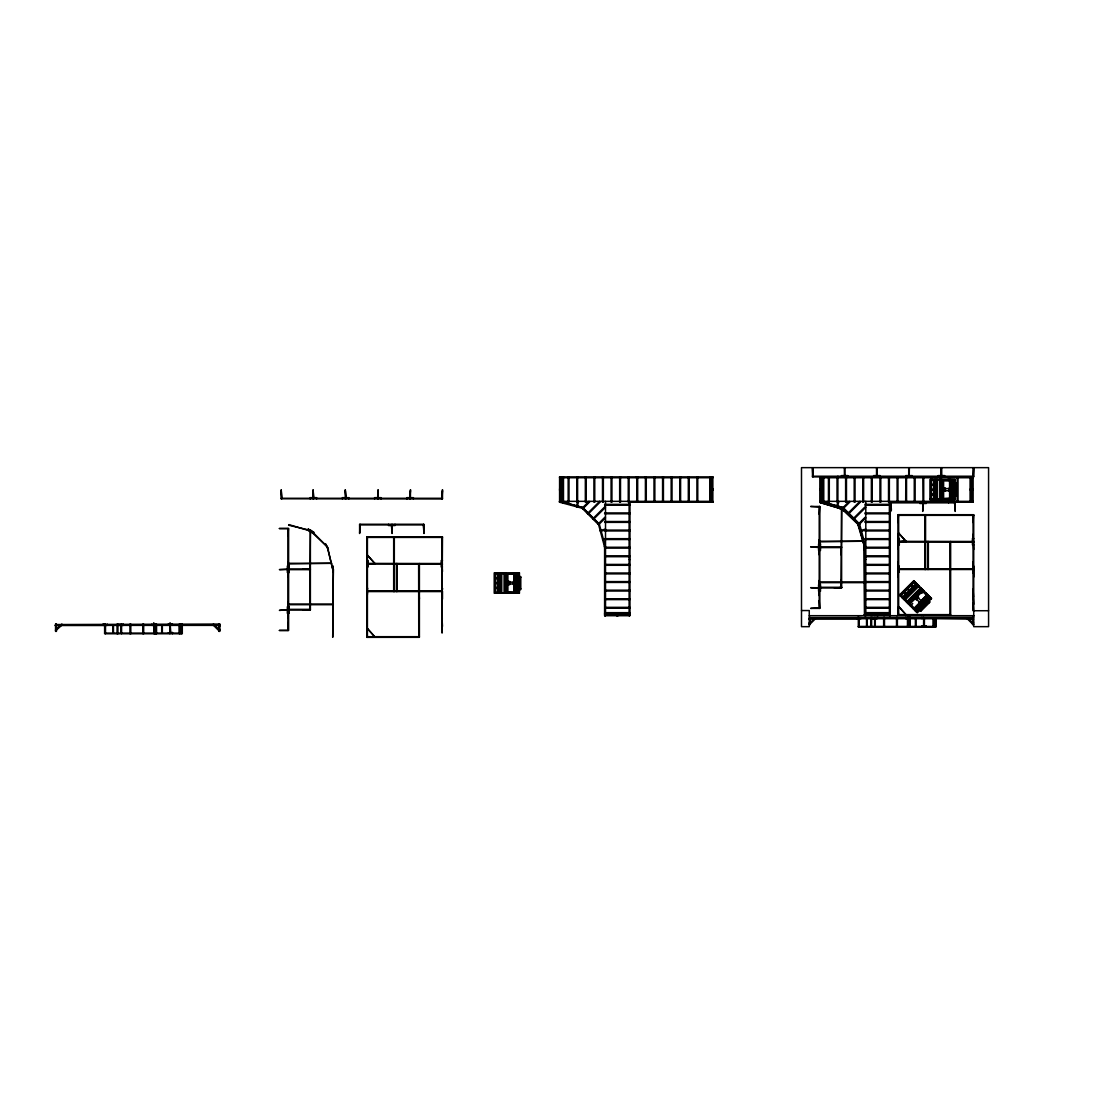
<?xml version="1.0" encoding="UTF-8"?>
<svg xmlns="http://www.w3.org/2000/svg" width="1105" height="1105" viewBox="0 0 1105 1105"><rect width="100%" height="100%" fill="white"/><g stroke="black" fill="none" stroke-linecap="round" stroke-linejoin="round"><path stroke-width="1.5" d="M629.974 502.209L629.974 615.706L604.656 615.706L604.656 547.265L598.62 524.737L582.128 508.245L559.6 502.209L559.6 501.339L712.849 501.339L712.849 502.209L628.248 502.209L628.248 476.877M560.456 477.788L559.6 476.877L712.849 476.877L712.849 502.209M636.218 502.209L636.218 501.339M636.218 477.747L636.218 476.877M711.993 477.788L712.849 476.877M890.257 547.265L864.939 547.265L858.903 524.737L842.397 508.245L819.869 502.209L819.869 501.339L973.118 501.339L973.118 502.209L888.517 502.209L888.517 476.877M820.739 477.788L819.869 476.877L819.855 502.209L824.979 502.209M143.332 632.847L143.097 632.847M155.86 633.524L156.081 633.386M169.687 624.587L169.3 625.278L169.286 624.325M218.914 624.27L219.674 624.587M219.867 630.306L218.914 630.748L212.892 624.726L213.5 624.118L219.867 630.306L218.914 630.278M809.316 623.8L810.131 624.035L816.139 618.027M870.975 626.355L871.237 626.424M909.567 626.59L910.092 626.59M910.092 618.165L909.498 617.571M507.236 574.572L507.388 574.462M506.836 584.435L507.388 584.31M909.829 603.247L909.788 602.764M915.064 598.026L914.816 597.971M921.529 590.692L922.012 590.567M942.606 488.755L942.966 488.714M942.758 498.369L942.966 498.548M943.131 481.255L942.579 480.744M942.51 490.924L942.579 490.579M950.341 491.062L950.714 490.413L950.383 491.186M950.811 491.186L950.203 490.758M950.991 498.245L950.203 498.424M920.106 603.537L920.797 602.916M920.589 603.606L920.244 603.178M922.523 601.686L921.805 602.142L922.095 601.272M927.288 596.134L922.509 591.313L917.053 596.783L922.192 601.838M562.832 502.209L563.467 503.231L562.79 502.388M823.115 502.209L823.736 503.231L823.073 502.388M288.598 525.193L311.14 530.566L327.508 547.03L310.671 531.104L288.888 524.613M310.837 530.483L310.975 531.187M576.327 506.684L577.749 501.352L578.578 501.573L577.155 506.905M836.596 506.684L838.032 501.352L838.861 501.573L837.424 506.905M841.913 509.046L858.751 524.972L842.079 508.424M950.839 490.772L943.615 490.731L943.629 498.452L950.535 498.065M117.572 632.792L117.738 633.4M161.883 632.889L162.2 632.889M858.502 618.178L858.585 619.118L858.751 617.419M858.571 626.176L858.654 626.728M866.679 626.217L866.914 626.217M874.014 618.054L874.096 618.054M896.721 626.176L896.956 626.176M915.589 626.217L915.824 626.217M121.149 624.159L121.067 625.402M55.664 624.546L219.867 624.063M56.424 630.706L55.733 630.057L61.825 624.09L62.433 624.698L55.568 630.734M327.287 546.809L332.798 569.545L327.481 547.224M582.128 508.245L588.993 501.366L589.6 501.974L582.736 508.853M587.432 513.549L599.642 501.339L600.25 501.946L588.04 514.157M592.75 518.853L604.822 506.781L605.43 507.388L593.357 519.461M598.012 524.129L604.863 517.264L605.471 517.872L598.62 524.737M842.397 508.245L849.275 501.366L849.883 501.974L843.005 508.853M847.715 513.549L859.925 501.339L860.533 501.946L848.322 514.157M853.019 518.853L865.105 506.781L865.712 507.388L853.626 519.461M858.295 524.129L865.146 517.264L865.754 517.872L858.903 524.737M858.074 525.207L864.663 547.32L858.53 524.751M950.645 541.464L950.645 615.264L898.006 615.264L898.006 514.681L973.726 514.709L973.726 617.419L809.44 617.612M814.33 618.62L809.606 623.524M900.05 595.623L914.401 581.271M900.506 596.078L914.857 581.727M902.053 597.625L916.404 583.274M902.509 598.081L916.86 583.73M903.117 598.689L917.468 584.338M904.166 599.739L918.517 585.374M904.774 600.346L919.125 585.982M906.418 601.99L920.769 587.639M907.025 602.598L921.377 588.247M907.633 603.206L921.984 588.855M908.241 603.813L922.592 589.462M908.835 604.407L917.191 596.037M917.91 595.333L923.186 590.056M915.41 599.034L917.799 596.645M915.741 599.352L918.131 596.962M921.722 593.371L924.111 590.982M910.368 605.941L912.758 603.551M916.349 599.96L918.738 597.57M925.907 592.763L926.515 593.371M919.056 602.667L927.427 594.297M913.352 608.924L927.675 594.545M913.683 609.256L928.131 595.001L915.382 608.289M914.595 610.167L928.946 595.816M914.912 610.457L929.25 596.12M915.202 610.775L929.554 596.424M915.658 611.231L930.009 596.88M918.725 609.131L927.91 599.932M916.266 611.839L930.617 597.487M916.68 612.253L931.032 597.902M920.355 610.775L929.554 601.576M56.424 624.27L55.499 624.159M950.88 481.435L950.783 480.937M950.839 489.045L950.88 488.134M55.568 624.242L55.568 631.383L56.424 631.383L56.424 624.09M333.337 569.075L332.716 637.323L333.365 569.337M600.167 530.538L605.499 529.102L605.72 529.93L600.402 531.367M604.435 546.436L604.656 547.265L629.974 547.265M514.626 574.324L515.275 573.965L507.899 574.296L507.899 582.017L515.275 582.321L514.626 581.99M514.626 584.158L515.275 583.799L507.899 584.131L507.899 591.852L515.275 592.17L514.626 591.824M950.341 480.924L943.615 480.896L943.615 488.617L950.341 488.59M860.45 530.538L865.781 529.102L866.002 529.93L860.671 531.367M864.704 546.436L864.939 547.265M874.856 617.488L874.925 619.118L875.022 617.488M898.655 514.709L898.655 615.264M973.077 514.709L973.091 610.747L988.574 610.72M441.834 536.74L441.848 632.806L442.483 536.768L366.763 536.768L366.763 637.35L419.403 637.323L419.403 563.522M897.992 538.453L898.034 544.889L897.992 538.453L899.304 538.453L899.304 544.903L898.02 544.903M366.75 560.525L366.791 566.962L366.75 560.525L368.062 560.511L368.062 566.962L366.777 566.962M898.02 572.376L899.304 572.293L898.669 565.857M949.996 615.278L949.872 542.099M418.754 637.336L418.629 564.172M812.479 468.824L812.935 476.877M877.08 468.838L876.624 476.877M909.263 468.838L908.807 476.877M941.198 468.838L941.198 476.683M973.726 468.838L973.27 476.877M812.479 476.227L973.726 476.227M559.586 477.291L560.442 477.291M561.768 477.305L562.625 477.305M709.797 477.305L710.653 477.305M711.993 477.305L712.849 477.305M819.855 477.291L820.725 477.291M822.051 477.305L822.907 477.305M970.08 477.305L970.936 477.305M972.262 477.305L973.118 477.305M559.586 477.512L560.442 477.512M561.768 477.526L562.625 477.526M709.797 477.526L710.653 477.526M711.993 477.526L712.849 477.526M819.855 477.512L820.725 477.512M822.051 477.526L822.907 477.526M970.08 477.526L973.118 477.526M559.6 477.747L712.849 477.747M819.869 477.747L970.08 477.747L970.08 476.877L970.08 502.209M561.768 477.788L562.625 477.788M710.653 477.788L709.797 476.877L709.797 502.209M822.051 477.788L822.907 477.788M972.262 477.788L973.118 476.877L973.118 502.209M953.726 480.164L934.264 479.529L934.264 499.819M930.797 480.385L934.264 480.316M952.897 483.175L956.516 483.175L956.516 496.173L952.22 495.993M952.897 484.031L956.516 484.031M930.797 484.335L934.264 484.335M930.797 485.192L934.264 485.192M559.586 488.893L560.442 488.893M709.797 488.907L710.653 488.907M711.993 488.907L712.849 488.907M819.855 488.893L820.725 488.893M822.051 488.907L822.907 488.907M972.262 488.907L973.118 488.907M559.586 489.225L562.625 489.225M709.797 489.225L712.849 489.225M819.855 489.225L822.907 489.128M930.797 489.253L934.264 489.253M949.609 489.253L949.609 490.109M953.546 489.239L955.866 489.239M970.08 489.225L973.118 489.128M559.586 489.86L560.442 489.86M561.768 489.874L562.625 489.874M709.797 489.874L710.653 489.874M711.993 489.874L712.849 489.874M819.855 489.86L820.725 489.86M822.051 489.874L822.907 489.874M970.08 489.874L970.936 489.874M972.262 489.874L973.118 489.874M559.586 489.985L561.768 489.971M709.797 489.985L712.849 489.985M819.855 489.985L822.907 489.985M930.797 490.109L934.264 490.109M953.546 490.095L955.866 490.095M970.936 489.971L973.118 489.985M559.586 490.206L560.442 490.206M709.797 490.219L710.653 490.219M711.993 490.219L712.849 490.219M819.855 490.206L820.725 490.206M822.051 490.219L822.907 490.219M972.262 490.219L973.118 490.219M281.236 490.896L281.692 498.935M313.198 490.896L313.516 498.935M345.395 490.896L345.837 498.935M410.397 490.896L409.983 498.935M442.483 490.896L442.028 498.935M930.797 494.087L934.264 494.087M930.797 494.943L934.264 494.93M952.897 495.316L956.516 495.316M281.236 498.286L442.483 498.286M281.236 498.742L442.483 498.935L442.483 489.708L441.834 498.286M929.94 498.935L955.162 498.935M930.797 498.963L934.264 498.963M952.22 499.17L940.659 499.17L953.726 499.156L952.842 499.805L952.869 479.529M559.586 501.56L560.442 501.56M561.768 501.573L562.625 501.573M709.797 501.573L710.653 501.573M711.993 501.573L712.849 501.573M819.855 501.56L820.725 501.56M822.051 501.573L822.907 501.573M970.08 501.573L970.936 501.573M972.262 501.573L973.118 501.573M559.586 501.781L560.442 501.781M561.768 501.794L562.625 501.794M709.797 501.794L710.653 501.794M711.993 501.794L712.849 501.794M819.855 501.781L820.725 501.781M822.051 501.794L822.907 501.794M970.08 501.794L970.936 501.794M972.262 501.794L973.118 501.794M559.586 476.877L559.586 502.209L564.71 502.209M890.851 502.844L955.217 502.844M629.974 504.35L604.656 504.35L604.656 505.206L629.974 505.206M890.257 504.35L864.939 504.35L864.939 505.206L890.257 505.206M819.523 507.098L810.628 506.463L819.855 506.463L819.855 608.385L810.628 608.385L819.523 607.736M891.39 510.248L890.975 502.209M922.799 510.248L923.255 502.209M955.217 510.248L954.761 502.209M890.851 511.422L891.293 502.209M629.974 512.927L604.656 512.927L604.656 513.784L629.974 513.784M890.257 512.927L864.939 512.927L864.939 513.784L890.257 513.784M819.206 514.308L819.661 506.463M898.006 515.344L973.726 515.344M629.974 521.519L604.656 521.519L604.656 522.375L629.974 522.375M890.257 521.519L864.939 521.519L864.939 522.375L890.257 522.375M898.006 522.527L898.462 514.681M973.077 522.527L973.533 514.681M359.608 524.903L423.975 524.903M629.974 530.096L604.656 530.096L604.656 530.952L629.974 530.952M890.257 530.096L864.939 530.096L864.939 530.952L890.257 530.952M359.705 532.306L360.05 524.267M392.013 532.306L391.888 524.903M423.975 532.306L423.519 524.267M898.006 534.06L898.006 549.296M973.077 534.281L973.533 542.127M287.963 536.367L288.419 528.522L279.385 528.522L288.612 528.522L288.612 630.444L279.385 630.444L288.281 630.444L287.963 622.585M366.763 537.417L442.483 537.417M973.726 538.453L972.441 538.453L972.441 544.903L973.726 544.903M629.974 538.674L604.656 538.674L604.656 539.53L629.974 539.53M890.257 538.674L864.939 538.674L864.939 539.53L890.257 539.53M819.206 539.599L819.206 554.848M819.206 541.215L863.033 541.215L819.206 541.864M899.304 541.353L973.395 541.464L973.726 549.503M898.006 541.892L905.175 541.243L898.337 541.892M899.304 542.003L973.726 542.099M366.763 544.585L367.219 536.74M441.834 544.585L442.29 536.74M819.855 547.003L810.628 546.906L819.523 547.555M820.49 546.947L841.623 546.947M820.49 547.597L841.623 547.597M604.656 548.121L629.974 548.121M864.939 548.121L890.257 548.121M840.974 554.793L841.292 547.555M604.656 555.843L629.974 555.843M864.939 555.843L890.257 555.843M366.763 556.119L366.763 571.354M441.834 556.34L442.29 564.185M604.656 556.699L629.974 556.699M864.939 556.699L890.257 556.699M629.118 559.489L629.974 559.489M864.966 559.489L865.823 559.489M629.118 559.503L629.974 559.503M864.966 559.503L865.823 559.503M442.483 560.511L441.199 560.511L441.199 566.962L442.483 566.962M287.963 561.672L287.963 576.907M898.006 561.658L898.006 576.865M973.077 561.658L973.533 569.517M287.963 563.288L331.79 563.288L287.963 563.923M368.062 563.412L442.166 563.522M366.763 563.951L441.199 564.061M396.46 564.172L442.483 564.172M604.656 564.42L629.974 564.42M864.939 564.42L890.257 564.42M604.656 565.29L629.974 565.29M864.939 565.29L890.257 565.29M973.091 566.174L973.091 572.611M899.304 568.868L972.441 568.868M288.612 569.061L279.385 569.614L288.612 569.517M289.248 569.006L310.381 569.006M973.726 569.213L973.726 577.072M310.381 569.462L303.226 568.965M899.304 569.517L972.441 569.517M289.248 569.655L310.381 569.655M442.483 571.561L442.028 563.716M604.656 573.012L629.974 573.012M864.939 573.012L890.257 573.012M495.717 573.716L498.548 573.785M497.899 573.716L517.996 573.564M604.656 573.868L629.974 573.868M864.939 573.868L890.257 573.868M517.181 576.575L520.787 576.575L520.787 589.573L517.181 589.573M309.732 576.865L310.049 568.965M517.181 577.432L520.787 577.432M495.068 577.735L498.548 577.735M495.068 578.592L498.548 578.592M840.974 580.097L841.43 587.943M819.206 580.374L819.206 595.623M604.656 581.589L629.974 581.589M864.939 581.589L890.257 581.589M819.206 581.99L864.607 581.99M604.656 582.446L629.974 582.446M864.939 582.446L890.257 582.446M495.068 582.653L498.548 582.653M517.831 582.639L520.151 582.639M819.206 582.639L864.607 582.639M495.068 583.509L498.548 583.509M517.831 583.495L520.151 583.495M366.763 583.716L366.763 598.924M441.834 583.716L442.29 591.576M820.49 587.294L841.623 587.294M495.068 587.487L498.548 587.487M841.623 587.487L834.468 588.136L841.292 587.487M819.855 587.777L810.628 587.68L819.523 588.316M367.426 587.915L367.426 594.352M820.49 587.943L841.623 587.943L841.623 509.018L840.974 588.136M441.848 588.233L441.848 594.67M495.068 588.33L498.548 588.343M517.181 588.716L520.787 588.716M973.077 589.062L973.533 596.907M604.656 590.181L629.974 590.181M864.939 590.181L890.257 590.181M368.062 590.926L441.199 590.926M604.656 591.037L629.974 591.037M864.939 591.037L890.257 591.037M442.483 591.272L442.483 599.131M368.062 591.576L441.199 591.576M495.068 592.335L498.548 592.363M504.944 592.556L517.996 592.556M604.656 598.758L629.974 598.758M864.939 598.758L890.257 598.758M419.403 598.938L418.947 591.092M604.656 599.614L629.974 599.614M864.939 599.614L890.257 599.614M819.206 600.526L819.661 608.385M309.732 602.156L310.049 610.195L303.226 610.195L310.381 609.546M287.963 602.432L287.963 617.681M973.091 602.888L973.533 610.747M287.963 604.062L333.365 604.062M973.726 604.283L973.27 596.424M287.963 604.697L333.365 604.697M604.656 607.336L629.974 607.336M864.939 607.336L890.257 607.336M898.006 607.446L898.462 615.292M604.656 608.192L629.974 608.192M864.939 608.192L890.257 608.192M289.248 609.352L310.381 609.352M288.612 609.836L279.385 610.374L288.281 609.739M289.248 610.001L310.381 610.001L310.381 531.077L309.732 610.195M801.498 610.54L809.261 610.54L809.261 626.673L801.498 626.673L801.498 467.65L988.574 467.65L988.574 626.659L973.726 626.659L973.477 619.201M441.834 611.12L442.29 618.966M604.642 612.667L629.974 612.667M864.925 612.667L890.257 612.667M604.532 613.524L629.974 613.524M864.814 613.524L890.257 613.524M605.512 613.731L629.118 613.731M865.795 613.731L889.387 613.731M898.006 614.629L950.645 614.629M604.532 614.85L629.974 614.85M863.958 614.822L890.257 614.85M809.261 615.692L973.726 615.692M972.745 617.557L973.395 617.419M809.261 619.56L810.131 619.56M972.621 619.56L973.477 619.56M809.261 622.557L810.131 622.557M972.621 622.557L973.477 622.557M809.261 623.607L810.131 623.607M809.261 624.063L810.131 624.063M972.621 624.063L973.477 624.063M809.233 624.712L810.131 624.712L810.131 617.419M973.574 624.712L972.621 624.712L972.621 617.419M441.848 624.947L442.29 632.806M168.14 624.726L220.061 625.375L55.278 625.375L107.199 625.375L107.199 624.09M55.568 626.231L56.424 626.231M218.914 626.231L219.771 626.231M442.483 626.342L442.028 618.496M858.323 626.424L933.849 626.424M935.148 626.424L936.004 626.424M55.568 629.228L56.424 629.228M218.914 629.228L219.771 629.228M366.763 629.505L367.219 637.35M418.767 629.477L419.209 637.323M56.424 630.278L55.526 630.403M218.914 630.734L219.771 630.734M113.29 632.889L113.042 632.889M156.288 632.847L156.15 633.469M104.616 633.096L180.143 633.096M181.441 633.096L182.297 633.096M366.763 636.687L419.403 636.687M820.725 501.339L843.101 507.554L859.593 524.046L865.795 547.265M560.442 501.339L582.818 507.554L599.311 524.046L605.512 547.265M839.261 507.54L844.828 510.759M308.019 529.599L313.585 532.817M968.408 618.648L973.229 623.469L972.621 624.076L966.599 618.054M859.635 524.295L842.825 507.485L819.855 501.339L819.869 502.209M915.838 583.841L930.161 597.943M916.252 584.338L913.794 581.879L915.796 583.882M922.703 590.788L931.032 599.117M927.454 599.476L930.009 602.032L920.81 611.231L918.269 608.675M926.846 600.084L929.402 602.639M911.003 584.669L913.462 587.128M910.396 585.277L912.854 587.736M907.523 588.15L909.981 590.609M923.614 604.228L925.258 605.871M906.915 588.758L909.374 591.216M923.007 604.836L924.65 606.479M920.272 603.04L915.548 598.261L910.078 603.731L915.078 609.159L914.857 608.468M904.111 591.562L906.57 594.02M903.503 592.17L905.962 594.628M918.863 608.068L921.418 610.623M900.064 594.393L907.205 601.534M907.495 602.128L916.736 611.369M599.366 524.295L582.542 507.485L559.586 501.339L559.6 502.209M901.114 595.471L902.661 597.018M219.909 624.284L219.771 631.383L218.914 631.383L218.914 624.09M876.016 618.054L875.933 618.054M120.638 624.712L120.556 624.712M973.726 467.65L973.726 476.877L812.479 476.877L812.479 467.65M973.477 615.112L973.477 624.712M973.077 467.65L973.077 476.227M972.262 502.209L972.262 476.766L970.936 476.766L970.936 502.209M958.035 476.877L958.035 502.209M957.179 476.877L957.179 502.209M955.866 483.175L955.866 496.173M955.079 502.209L955.217 511.422L954.568 502.844M954.306 479.529L954.306 499.819M953.712 479.529L953.726 499.819M953.546 483.175L953.546 496.173M952.22 479.529L952.22 499.819M951.792 479.529L951.792 499.805M951.364 479.529L951.364 499.819M950.203 479.529L950.203 499.805M949.554 479.529L949.609 499.819M949.457 476.877L949.457 480.247M949.457 498.825L949.457 502.209M949.209 487.982L949.209 491.366M948.601 476.877L948.601 480.247M948.601 498.825L948.573 502.844M945.383 487.982L945.383 491.366M944.637 476.877L944.637 475.592L938.2 475.592L938.2 476.877M944.526 487.982L944.526 491.366M944.071 487.996L944.071 491.366M943.214 487.996L943.214 491.366M942.385 479.529L942.385 499.819M941.736 467.65L941.736 475.592M941.515 479.529L941.515 499.819M941.087 467.65L941.225 476.877M940.99 476.227L940.88 480.247M940.88 498.825L940.88 502.209M940.659 479.529L940.659 499.819M940.024 476.877L940.024 480.247M940.024 498.825L940.024 502.209M939.803 479.529L939.803 499.819M937.468 479.529L937.468 499.819M936.612 479.529L936.612 499.819M936.004 618.054L936.004 627.074L858.323 627.074L858.323 617.419M935.783 618.054L935.783 626.424M935.134 479.529L935.134 499.819M935.148 618.054L935.148 627.074M933.877 626.052L933.877 626.991M933.849 618.054L933.849 627.074M933.628 479.529L933.628 499.819M933.034 618.054L932.993 627.074M932.289 476.877L932.289 480.247M932.289 498.825L932.289 502.209M931.432 476.877L931.432 502.209M930.797 479.529L930.797 499.819M928.352 541.464L928.352 569.476M927.703 541.464L927.703 569.476M926.252 502.209L926.252 503.493L919.816 503.493L919.816 502.209M926.239 627.074L926.239 625.775L921.943 625.775L921.943 627.074M925.562 514.709L925.562 569.517M924.913 514.709L924.913 569.517M924.415 617.667L924.415 627.074M923.766 617.667L923.918 627.074M923.711 476.877L923.711 502.209M923.656 617.419L923.559 627.074M923.352 503.493L922.703 511.422L922.799 502.209M922.855 476.877L923.034 502.844M921.943 617.419L921.943 618.703M921.832 618.054L973.767 618.703L808.971 618.703L860.905 618.703L860.905 617.419M916.045 618.054L916.045 626.424M915.396 618.054L915.396 626.424M915.133 476.877L915.133 502.209M914.263 476.877L914.263 502.209M912.247 476.877L912.247 475.592L905.81 475.592L905.686 502.209M910.258 617.419L910.258 627.074M909.926 617.419L909.926 618.703L905.644 618.703L905.644 617.419M909.36 467.65L909.222 476.227M909.387 617.419L909.387 627.074M908.711 467.65L908.711 475.592M908.103 616.77L908.213 627.074M907.467 616.77L907.467 627.074M906.542 476.877L906.542 502.209M897.964 476.877L897.964 502.209M897.384 617.419L897.384 627.074M897.108 476.877L897.108 502.209M896.514 617.419L896.514 627.074M890.257 502.209L890.257 615.706M889.829 612.667L889.829 613.524M889.608 612.667L889.608 613.524M889.608 614.85L889.622 615.706M889.373 476.877L889.387 615.706M884.497 617.419L884.497 627.074M883.641 617.419L883.641 627.074M880.795 476.877L880.795 502.209L879.939 502.209L879.939 476.877M880.063 476.877L880.063 475.592L873.627 475.592L873.627 476.877M878.254 612.667L878.254 613.524M877.909 613.524L877.909 612.667L877.909 615.706M877.273 612.667L877.273 613.524M877.273 614.85L877.273 615.706M877.177 467.65L877.08 476.877M877.163 612.667L877.163 614.85M877.108 617.419L877.108 618.703L872.812 618.703L872.812 617.419M876.942 612.667L876.942 613.524M876.527 467.65L876.527 475.592M875.284 618.703L875.284 627.074M874.635 618.703L874.635 626.424M872.218 476.877L872.218 502.209L871.362 502.209L871.362 476.877M871.624 617.419L871.624 627.074M870.768 617.419L870.768 627.074M867.176 618.054L867.176 626.424M866.541 618.054L866.541 626.424M865.795 501.339L865.823 615.706M865.56 612.667L865.574 615.706M865.339 612.667L865.339 613.524M865.353 614.85L865.353 615.706M864.966 546.022L864.939 615.706M864.607 547.182L864.607 615.264L863.958 547.182M863.627 476.877L863.627 502.209L862.77 502.209L862.77 476.877M859.179 617.419L859.179 627.074M858.972 618.703L858.972 626.424M857.466 617.419L857.466 618.703M856.596 617.681L856.61 618.703M855.049 476.877L855.049 502.209L854.193 502.209L854.193 476.877M847.88 476.877L847.88 475.592L841.444 475.592L841.444 476.877M846.471 476.877L846.471 502.209L845.615 502.209L845.615 476.877M844.98 467.65L844.883 476.877M844.344 467.65L844.441 476.877M837.922 476.227L837.88 502.209L837.024 502.209L837.024 476.877M829.303 476.877L829.303 502.209L828.446 502.209L828.446 476.877M823.764 476.877L823.764 502.209M822.051 502.209L822.051 476.766L820.725 476.766L820.725 502.209M819.206 506.463L819.206 608.385M813.128 467.65L813.128 476.227M711.993 502.209L711.993 476.766L710.653 476.766L710.653 502.209M697.766 476.877L697.766 502.209M696.91 476.877L696.91 502.209M689.175 476.877L689.175 502.209M688.318 476.877L688.318 502.209M680.597 476.877L680.597 502.209M679.741 476.877L679.741 502.209M672.02 476.877L672.02 502.209M671.163 476.877L671.163 502.209M663.428 476.877L663.428 502.209M662.572 476.877L662.572 502.209M654.851 476.877L654.851 502.209M653.994 476.877L653.994 502.209M646.273 476.877L646.273 502.209M645.403 476.877L645.403 502.209M637.682 476.877L637.682 502.209M636.825 476.877L636.825 502.209M629.56 612.667L629.56 613.524M629.56 614.85L629.56 615.706M629.325 612.667L629.325 613.524M629.325 614.85L629.339 615.706M629.104 476.877L629.118 615.706M620.513 476.877L620.513 502.209L619.656 502.209L619.656 476.877M617.971 612.667L617.971 613.524M617.985 614.85L617.985 615.706M617.64 612.667L617.764 615.706M616.88 612.667L616.991 615.706M616.659 612.667L616.659 613.524M616.673 614.85L616.673 615.706M611.935 476.877L611.935 502.209L611.079 502.209L611.079 476.877M605.512 501.339L605.512 615.706M605.291 612.667L605.291 613.524M605.305 614.85L605.305 615.706M605.07 612.667L605.07 613.524M605.07 614.85L605.07 615.706M604.697 544.337L604.697 615.706M603.358 476.877L603.358 502.209L602.501 502.209L602.501 476.877M594.766 476.877L594.766 502.209L593.91 502.209L593.91 476.877M586.189 476.877L586.189 502.209L585.332 502.209L585.332 476.877M577.611 476.877L577.611 502.209L576.755 502.209L576.755 476.877M569.02 476.877L569.02 502.209L568.163 502.209L568.163 476.877M563.481 476.877L563.481 502.209M561.768 502.209L561.768 476.766L560.442 476.766L560.442 502.209M520.151 576.575L520.151 589.573M518.59 572.915L518.59 593.219M517.996 572.915L517.996 593.219M517.831 576.575L517.831 589.573M517.14 572.915L517.14 593.219M516.505 572.915L516.505 593.219M516.063 572.915L516.063 593.192M515.427 572.915L515.386 593.219M514.488 572.915L514.529 593.219M514.322 574.296L514.322 591.852M513.839 572.915L513.894 593.219M513.494 581.382L513.494 584.766M509.667 581.382L509.667 584.766M508.797 581.382L508.797 584.766M508.355 581.396L508.355 584.766M507.499 581.396L507.499 584.766M506.587 582.017L506.587 574.296L506.615 591.852L506.587 584.131M505.8 572.915L505.8 593.219M504.944 572.915L504.944 593.219M504.087 572.915L504.087 593.219M501.739 572.915L501.739 593.219M500.883 572.915L500.883 593.219M499.405 572.915L499.405 593.219M498.548 572.915L498.548 593.219M497.899 572.915L497.899 593.219M495.717 572.915L495.717 593.219M495.068 572.915L495.068 593.219M423.326 524.903L423.975 533.494L423.975 524.267L359.608 524.267L359.608 533.494L360.244 524.903M413.394 498.935L413.394 497.651L406.958 497.651L406.958 498.935M410.397 498.742L410.494 489.708L409.845 497.651M397.109 563.522L397.109 591.534M396.46 563.522L396.46 591.534M395.01 524.267L395.01 525.552L388.573 525.552L388.573 524.267M394.319 536.768L394.319 591.576M393.67 536.768L393.67 591.576M392.013 524.267L392.109 533.494L391.46 525.552M381.018 498.935L381.018 497.651L374.581 497.651L374.581 498.935M378.021 498.935L378.117 489.708L377.565 498.935M373.932 563.951L367.095 563.951M367.413 536.768L367.413 637.323M348.821 498.935L348.821 497.651L342.384 497.651L342.384 498.935M345.934 497.651L345.285 489.708L345.382 498.935M316.638 498.935L316.638 497.651L310.201 497.651L310.201 498.935M313.751 497.651L313.102 489.708L313.198 498.935M287.963 528.522L287.963 630.444M281.886 498.286L281.236 489.708L281.236 498.935M182.297 624.09L182.297 633.745L104.616 633.745L104.616 624.09M182.076 624.726L182.076 633.096M181.441 624.09L181.441 633.745M180.143 624.09L180.143 633.745M179.507 624.726L179.507 633.096M179.286 624.09L179.286 633.745M172.532 624.09L172.532 625.375M172.421 633.745L172.532 632.447L168.14 633.096M171.676 624.09L171.676 625.375M170.819 624.09L170.833 625.416M170.819 633.096L170.06 622.833L170.281 633.096M169.963 624.09L169.852 633.745M168.236 624.09L168.236 625.375M162.338 624.726L162.338 633.096M161.703 624.726L161.703 633.096M156.551 624.09L156.551 633.745M156.219 624.09L156.219 625.375L151.938 625.375L151.938 624.09M155.695 624.09L155.695 633.745M154.617 633.745L153.761 622.833L153.899 633.745M143.678 624.09L143.678 633.745M142.807 624.09L142.807 633.745M130.804 624.09L130.804 633.745M129.934 624.09L129.934 633.745M123.401 624.09L123.401 625.375L119.105 625.375L119.105 624.09M121.578 625.375L121.578 633.745M121.067 624.09L121.149 625.402M120.928 625.375L120.928 633.096M117.931 624.09L117.931 633.745M117.061 624.09L117.061 633.745M113.47 624.726L113.47 633.096M112.834 624.726L112.834 633.096M105.486 624.09L105.486 633.745M105.265 625.375L105.265 633.096M105.044 624.09L105.044 625.458L104.878 624.09M103.746 624.09L103.76 625.375M102.903 624.09L102.903 625.375M562.625 476.877L562.625 502.209L562.625 476.877M822.907 476.877L822.907 502.209L822.907 476.877M820.007 502.513L842.217 509.129L820.007 502.513M122.144 624.339L122.061 625.278L122.144 624.339M308.336 529.046L307.687 530.165L313.268 533.384L313.917 532.265L308.336 529.046M839.579 506.988L838.93 508.093L844.51 511.311L845.159 510.206L839.579 506.988M367.413 555.166L375.092 563.757L367.413 555.166M367.413 628.538L375.092 637.143L367.413 628.538M898.655 533.107L906.335 541.699L898.655 533.107M913.794 580.664L899.442 595.015L917.288 612.861L931.639 598.509L913.794 580.664M898.655 606.479L906.335 615.084L898.655 606.479M325.782 544.157L328.434 550.055L325.782 544.157M857.024 522.099L859.676 527.997L857.024 522.099M332.729 565.912L333.213 572.362L332.729 565.912M863.972 543.853L864.455 550.304L863.972 543.853M898.614 565.94L898.02 572.708L898.614 565.94M973.685 566.257L973.091 572.708L973.685 566.257M367.385 587.998L366.777 594.766L367.385 587.998M442.456 588.316L441.848 594.766L442.456 588.316M955.162 479.529L929.94 479.529L929.94 499.819L955.162 499.819L955.162 479.529M820.49 544.005L818.57 544.005L818.57 550.442L820.49 550.442L820.49 544.005M289.248 566.064L287.328 566.064L287.328 572.514L289.248 572.514L289.248 566.064M519.447 572.915L494.211 572.915L494.211 593.219L519.447 593.219L519.447 572.915M820.49 584.78L818.57 584.78L818.57 591.216L820.49 591.216L820.49 584.78M289.248 606.838L287.328 606.838L287.328 613.275L289.248 613.275L289.248 606.838"/></g></svg>
